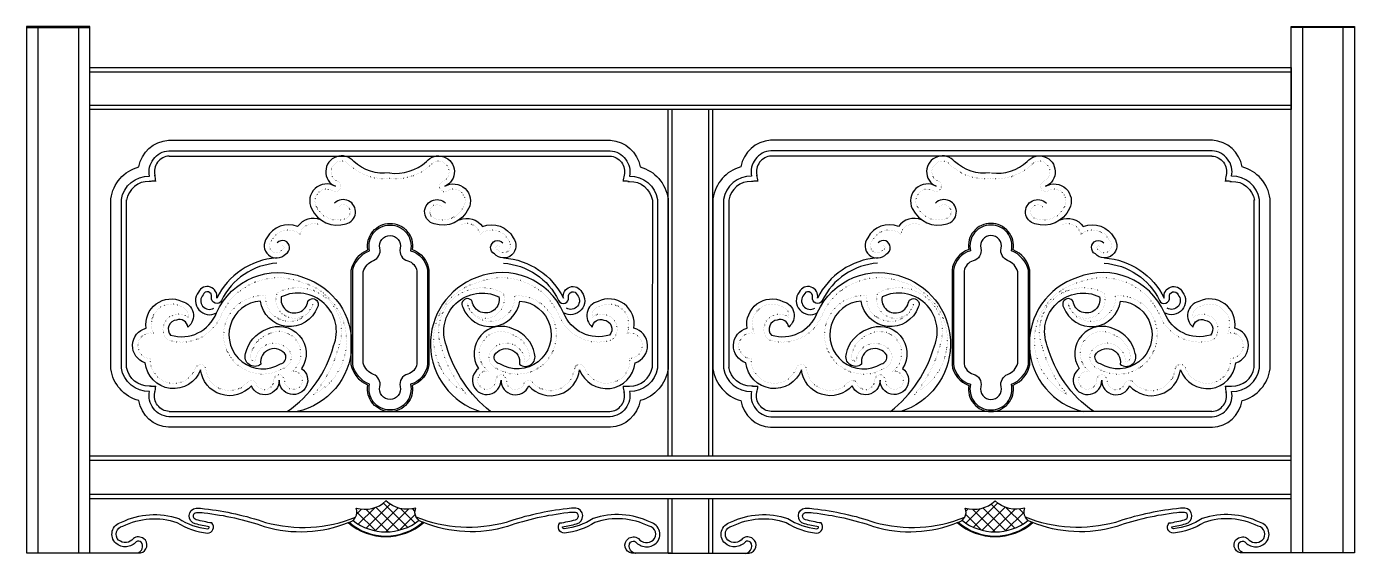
# Model space of a CAD drawing. Extents: x 142 to 2662, y 3588 to 4588.
import ezdxf

# ---------------------------------------------------------------- set-up
doc = ezdxf.new("R2010")
doc.units = 0
doc.header["$LTSCALE"] = 0.85
doc.header["$MEASUREMENT"] = 0
doc.linetypes.add('DOT2', pattern=[3.175, 0, -3.175])
doc.layers.get('0').update_dxf_attribs({"color": 3, "linetype": 'CONTINUOUS'})
for name, color, linetype in [('3', 3, 'CONTINUOUS'), ('4', 4, 'CONTINUOUS'), ('7', 7, 'CONTINUOUS')]:
    doc.layers.add(name, color=color, linetype=linetype)

msp = doc.modelspace()

# ---------------------------------------------------------------- hatches: boundary and pattern name
h = msp.add_hatch()
h.set_pattern_fill('ANSI37', color=256, scale=5, style=0)
h.set_pattern_definition([(45, (23209.837, 28259.69), (-11.22532, 11.22532), []), (135, (23209.837, 28259.69), (-11.22532, -11.22532), [])])
h.paths.add_polyline_path([(886.7, 3650.8, -0.329178), (880.5, 3674.1, -0.266248), (824, 3687.6, -0.266248), (767.4, 3674.1, -0.329178), (761.3, 3650.8, 0.350263)])
h = msp.add_hatch()
h.set_pattern_fill('ANSI37', color=256, scale=5, style=0)
h.set_pattern_definition([(135, (-20405.801, 28259.69), (11.22532, 11.22532), []), (45, (-20405.801, 28259.69), (11.22532, -11.22532), [])])
h.paths.add_polyline_path([(2042.8, 3650.8, -0.329178), (2036.6, 3674.1, -0.266248), (1980.1, 3687.6, -0.266248), (1923.5, 3674.1, -0.329178), (1917.3, 3650.8, 0.350263)])

# ---------------------------------------------------------------- linework, layer by layer
at = {"layer": '3'}
for p, q in [((262, 4502.6), (2542, 4502.6)), ((2542, 4438.6), (262, 4438.6)), ((1367.4, 3772.4), (1367.4, 4430.6)), ((1436.6, 3772.4), (1436.6, 4430.6)), ((412.7, 4342.5), (1249.1, 4342.4)), ((2391.3, 4342.5), (1555, 4342.4)), ((332, 3940.7), (332, 4259.2)), ((2472, 3940.7), (2472, 4259.2)), ((1329.6, 4258.5), (1329.4, 3940.7)), ((1474.5, 4258.5), (1474.6, 3940.7)), ((412.7, 3857.4), (1248.8, 3857.4)), ((2391.3, 3857.4), (1555.3, 3857.4)), ((2542, 3764.4), (262, 3764.4)), ((262, 3700.4), (2542, 3700.4)), ((1367.4, 3588.3), (1367.4, 3692.4)), ((1436.6, 3588.3), (1436.6, 3692.4))]:
    msp.add_line(p, q, dxfattribs=at)
for points in [[(412.7, 4342.5, 0.45793), (385.2, 4306.2, 0.005167), (385.5, 4304.6, -0.039759)], [(1248.8, 4342.5, -0.45793), (1276.3, 4306.2, -0.005167), (1275.9, 4304.6, 0.039759)], [(1555.3, 4342.5, 0.45793), (1527.8, 4306.2, 0.005167), (1528.1, 4304.6)], [(2391.3, 4342.5, -0.45793), (2418.8, 4306.2, -0.005167), (2418.5, 4304.6)], [(378.3, 4294.4, -0.038025), (375, 4294.3, 0.375435), (331.9, 4258.5)], [(1283.2, 4294.4, 0.038025), (1286.5, 4294.3, -0.375435), (1329.6, 4258.5)], [(1520.8, 4294.4, -0.038025), (1517.6, 4294.3, 0.375435), (1474.5, 4258.5)], [(2425.8, 4294.4, 0.038025), (2429, 4294.3, -0.375435), (2472.1, 4258.5)], [(905.7, 4054.2), (905.7, 3946.3, -0.292486), (874.1, 3907.1, -0.464853), (831.8, 3857.4, -0.466803), (789.6, 3907.4, -0.237532), (757.9, 3946.1), (757.9, 4125.8, -0.237532), (789.6, 4164.5, -0.466803), (831.8, 4214.5, -0.464853), (874.1, 4164.8, -0.292486), (905.7, 4125.6), (905.7, 4036)], [(1898.3, 4054.2), (1898.3, 3946.3, 0.292486), (1930, 3907.1, 0.464853), (1972.2, 3857.4, 0.466803), (2014.5, 3907.4, 0.237532), (2046.2, 3946.1), (2046.2, 4125.8, 0.237532), (2014.5, 4164.5, 0.466803), (1972.2, 4214.5, 0.464853), (1930, 4164.8, 0.292486), (1898.3, 4125.6), (1898.3, 4036)], [(616.9, 4139.1, 0.268559), (512, 4068.2, -0.880433), (493.2, 4074.5, 0.933327), (476.9, 4079, 0.857427), (497.4, 4053.5, 0.857427)], [(1046.9, 4139.1, -0.268559), (1151.8, 4068.2, 0.880433), (1170.6, 4074.5, -0.933327), (1186.9, 4079, -0.857427), (1166.4, 4053.5, -0.857427)], [(1757.1, 4139.1, 0.268559), (1652.2, 4068.2, -0.880433), (1633.4, 4074.5, 0.933327), (1617.1, 4079, 0.857427), (1637.7, 4053.5)], [(2187.1, 4139.1, -0.268559), (2292, 4068.2, 0.880433), (2310.8, 4074.5, -0.933327), (2327.2, 4079, -0.857427), (2306.6, 4053.5)], [(378.3, 3905.5, 0.038025), (375, 3905.6, -0.370502), (332, 3940.7, -0.370502)], [(1283.2, 3905.5, -0.038025), (1286.5, 3905.6, 0.375435), (1329.6, 3941.4)], [(1520.8, 3905.5, 0.038025), (1517.6, 3905.6, -0.375435), (1474.5, 3941.4)], [(2425.8, 3905.5, -0.038025), (2429, 3905.6, 0.370502), (2472, 3940.7)], [(412.7, 3857.4, -0.45793), (385.2, 3893.7, -0.005167), (385.5, 3895.3, 0.039759)], [(1248.8, 3857.4, 0.45793), (1276.3, 3893.7, 0.005167), (1275.9, 3895.3, -0.039759)], [(1555.3, 3857.4, -0.45793), (1527.8, 3893.7, -0.005167), (1528.1, 3895.3)], [(2391.3, 3857.4, 0.45793), (2418.8, 3893.7, 0.005167), (2418.5, 3895.3)], [(351.6, 3589.1, 0.57809), (359.6, 3609.6, 0.296968), (350.2, 3610.3, -0.422786), (311.4, 3607.3, -0.594309), (321.9, 3647.2, -0.196626), (430.7, 3654.3, 0.118651), (485.7, 3634.7, 0.443394), (488.8, 3638.5, -0.028872), (462.3, 3644.3, -0.836862), (463.7, 3674, -0.047783), (480, 3672.9, -0.054594), (595.5, 3647, 0.165695), (766.3, 3656.8, 0.171533)], [(1302.2, 3588.3, -0.697541), (1288.4, 3609.6, -0.294228), (1297.8, 3610.3, 0.422786), (1336.6, 3607.3, 0.594309), (1326.1, 3647.2, 0.196626), (1217.2, 3654.3, -0.118651), (1162.3, 3634.7, -0.443394), (1159.1, 3638.5, 0.028872), (1185.7, 3644.3, 0.836862), (1184.3, 3674, 0.047783), (1168, 3672.9, 0.054594), (1052.4, 3647, -0.165695), (881.7, 3656.8, -0.171533)], [(1501.8, 3588.3, 0.697541), (1515.6, 3609.6, 0.294228), (1506.2, 3610.3, -0.422786), (1467.5, 3607.3, -0.594309), (1478, 3647.2, -0.196626), (1586.8, 3654.3, 0.118651), (1641.7, 3634.7, 0.443394), (1644.9, 3638.5, -0.028872), (1618.4, 3644.3, -0.836862), (1619.8, 3674, -0.047783), (1636, 3672.9, -0.054594), (1751.6, 3647, 0.165695), (1922.4, 3656.8, 0.171533)], [(2452.5, 3589.1, -0.57809), (2444.4, 3609.6, -0.296968), (2453.9, 3610.3, 0.422786), (2492.6, 3607.3, 0.594309), (2482.1, 3647.2, 0.196626), (2373.3, 3654.3, -0.118651), (2318.4, 3634.7, -0.443394), (2315.2, 3638.5, 0.028872), (2341.7, 3644.3, 0.836862), (2340.3, 3674, 0.047783), (2324.1, 3672.9, 0.054594), (2208.5, 3647, -0.165695), (2037.7, 3656.8, -0.171533)]]:
    msp.add_lwpolyline(points, format="xyb", dxfattribs=at)
at = {"layer": '3', "linetype": 'DOT2'}
for points in [[(831.9, 4300.3, -0.218631), (755.7, 4325, 1.291634), (732, 4294.2, -1.066329), (723.1, 4276.4, 0.749752), (691.8, 4247, 0.380192), (745.9, 4223.3, 1.325836), (733.6, 4246, 1.325836)], [(831.9, 4300.3, 0.218631), (908.1, 4325, -1.291634), (931.8, 4294.2, 1.066329), (940.7, 4276.4, -0.749752), (972, 4247, -0.380192), (917.9, 4223.3, -1.325836), (930.2, 4246, -1.325836)], [(1972.1, 4300.3, -0.218631), (1896, 4325, 1.291634), (1872.3, 4294.2, -1.066329), (1863.3, 4276.4, 0.749752), (1832, 4247, 0.380192), (1886.1, 4223.3, 1.325836), (1873.8, 4246)], [(1972.1, 4300.3, 0.218631), (2048.3, 4325, -1.291634), (2072, 4294.2, 1.066329), (2081, 4276.4, -0.749752), (2112.2, 4247, -0.380192), (2058.2, 4223.3, -1.325836), (2070.4, 4246)], [(696.5, 4212.2, 0.458286), (661, 4194.3, 0.481244), (606.6, 4181.6, 1.087051), (627.8, 4164.9, 1.458631), (625, 4170.9, 1.458631)], [(967.3, 4212.2, -0.458286), (1002.8, 4194.3, -0.481244), (1057.2, 4181.6, -1.087051), (1036, 4164.9, -1.458631), (1038.8, 4170.9, -1.458631)], [(1836.7, 4212.2, 0.458286), (1801.2, 4194.3, 0.481244), (1746.8, 4181.6, 1.087051), (1768, 4164.9, 1.458631), (1765.2, 4170.9)], [(2107.6, 4212.2, -0.458286), (2143.1, 4194.3, -0.481244), (2197.4, 4181.6, -1.087051), (2176.3, 4164.9, -1.458631), (2179, 4170.9)], [(687.4, 3890, 0.109431), (734.3, 3979, 0.701836), (617.1, 4082, 1.05479), (685.2, 4061.7, -0.838839), (685.2, 4060.4, -0.875828), (595.3, 4077.2, 1.35038), (627.9, 3938.6, 0.411916), (643.4, 3968, 0.758113), (576.1, 3953.2, -0.599845), (567.5, 3964.6, -0.271509), (601.5, 4004.3, -0.933876), (645.3, 3933.6, -2.800121), (631.4, 3916.9, 1.014477), (611.4, 3916.9, -0.828873), (578, 3909.9, 0.554335), (561.3, 3912.7, -0.650437), (482.2, 3937.9, 0.793453), (462.9, 3940.2, -0.867878), (376.9, 3958.3, -1.107332), (382.7, 4006, -0.725416), (434, 4057, -0.413834), (448.4, 4036.4, 0.250847), (424.1, 4040.8, 0.634802), (409.9, 3993.7, 0.401464), (511.7, 4041, -0.405631), (664.3, 4102.5, -0.686352), (687.4, 3890)], [(976.4, 3890, -0.109431), (929.5, 3979, -0.701836), (1046.7, 4082, -1.05479), (978.6, 4061.7, 0.838839), (978.6, 4060.4, 0.875828), (1068.5, 4077.2, -1.35038), (1035.9, 3938.6, -0.411916), (1020.4, 3968, -0.758113), (1087.7, 3953.2, 0.599845), (1096.3, 3964.6, 0.271509), (1062.3, 4004.3, 0.933876), (1018.5, 3933.6, 2.800121), (1032.4, 3916.9, -1.014477), (1052.4, 3916.9, 0.828873), (1085.8, 3909.9, -0.554335), (1102.5, 3912.7, 0.650437), (1181.6, 3937.9, -0.793453), (1200.9, 3940.2, 0.867878), (1286.9, 3958.3, 1.107332), (1281.1, 4006, 0.725416), (1229.8, 4057, 0.413834), (1215.4, 4036.4, -0.250847), (1239.7, 4040.8, -0.634802), (1253.9, 3993.7, -0.401464), (1152.1, 4041, 0.405631), (999.5, 4102.5, 0.654939), (966.2, 3898.4)], [(1827.6, 3890, 0.109431), (1874.5, 3979, 0.701836), (1757.3, 4082, 1.05479), (1825.4, 4061.7, -0.838839), (1825.5, 4060.4, -0.875828), (1735.6, 4077.2, 1.35038), (1768.2, 3938.6, 0.411916), (1783.6, 3968, 0.758113), (1716.4, 3953.2, -0.599845), (1707.7, 3964.6, -0.271509), (1741.8, 4004.3, -0.933876), (1785.6, 3933.6, -2.800121), (1771.7, 3916.9, 1.014477), (1751.7, 3916.9, -0.828873), (1718.3, 3909.9, 0.554335), (1701.6, 3912.7, -0.650437), (1622.5, 3937.9, 0.793453), (1603.1, 3940.2, -0.867878), (1517.1, 3958.3, -1.107332), (1523, 4006, -0.725416), (1574.2, 4057, -0.413834), (1588.6, 4036.4, 0.250847), (1564.4, 4040.8, 0.634802), (1550.2, 3993.7, 0.401464), (1651.9, 4041, -0.405631), (1804.6, 4102.5, -0.654939), (1837.8, 3898.4)], [(2116.6, 3890, -0.109431), (2069.7, 3979, -0.701836), (2186.9, 4082, -1.05479), (2118.9, 4061.7, 0.838839), (2118.8, 4060.4, 0.875828), (2208.7, 4077.2, -1.35038), (2176.1, 3938.6, -0.411916), (2160.7, 3968, -0.758113), (2227.9, 3953.2, 0.599845), (2236.6, 3964.6, 0.271509), (2202.5, 4004.3, 0.933876), (2158.7, 3933.6, 2.800121), (2172.6, 3916.9, -1.014477), (2192.6, 3916.9, 0.828873), (2226, 3909.9, -0.554335), (2242.7, 3912.7, 0.650437), (2321.8, 3937.9, -0.793453), (2341.1, 3940.2, 0.867878), (2427.2, 3958.3, 1.107332), (2421.3, 4006, 0.725416), (2370, 4057, 0.413834), (2355.7, 4036.4, -0.250847), (2379.9, 4040.8, -0.634802), (2394.1, 3993.7, -0.401464), (2292.3, 4041, 0.405631), (2139.7, 4102.5, 0.686352), (2116.6, 3890)]]:
    msp.add_lwpolyline(points, format="xyb", dxfattribs=at)
at = {"layer": '3'}
for centre, radius, start, end in [((384.8, 4046.3), 248.2, 89.4045, 91.7835), ((230.8, 4270.8), 158.4, 8.5726, 12.8902), ((1430.7, 4270.8), 158.4, 167.1098, 171.4274), ((1276.6, 4046.3), 248.2, 88.2165, 90.5955), ((1527.4, 4046.3), 248.2, 89.4045, 91.7835), ((1373.4, 4270.8), 158.4, 8.5726, 12.8902), ((2573.2, 4270.8), 158.4, 167.1098, 171.4274), ((2419.2, 4046.3), 248.2, 88.2165, 90.5955), ((384.8, 4153.6), 248.2, 268.2165, 270.5955), ((230.8, 3929), 158.4, 347.1098, 351.4274), ((1276.6, 4153.6), 248.2, 269.4045, 271.7835), ((1430.7, 3929), 158.4, 188.5726, 192.8902), ((1527.4, 4153.6), 248.2, 268.2165, 270.5955), ((1373.4, 3929), 158.4, 347.1098, 351.4274), ((2419.2, 4153.6), 248.2, 269.4045, 271.7835), ((2573.2, 3929), 158.4, 188.5726, 192.8902), ((824, 3727.5), 106.5, 229.0304, 310.9696), ((824, 3729.4), 100.5, 231.3931, 308.6069), ((1980.1, 3727.5), 106.5, 229.0304, 310.9696), ((1980.1, 3729.4), 100.5, 231.3931, 308.6069)]:
    msp.add_arc(centre, radius, start, end, dxfattribs=at)
at = {"layer": '4'}
msp.add_line((262, 3692.4), (2542, 3692.4), dxfattribs=at)
for points in [[(262, 4588.3), (142, 4588.3), (142, 3589.1), (262, 3589.1)], [(2542, 4588.3), (2662, 4588.3), (2662, 3589.1), (2542, 3589.1)]]:
    msp.add_lwpolyline(points, close=True, dxfattribs=at)
at = {"layer": '7'}
for p, q in [((142, 4586.7), (262, 4586.7)), ((163.7, 4586.7), (163.7, 3589.1)), ((240.3, 4586.7), (240.3, 3589.1)), ((2662, 4586.7), (2542, 4586.7)), ((2563.7, 4586.7), (2563.7, 3589.1)), ((2640.3, 4586.7), (2640.3, 3589.1)), ((1359.4, 3772.4), (1359.4, 4430.6)), ((1444.6, 3772.4), (1444.6, 4430.6)), ((2542, 3772.4), (262, 3772.4)), ((1359.4, 3588.3), (1359.4, 3692.4)), ((1444.6, 3588.3), (1444.6, 3692.4)), ((262, 3589.1), (358.4, 3589.1)), ((1364.4, 3588.3), (1290.4, 3588.3)), ((1359.4, 3588.3), (1444.6, 3588.3)), ((1439.6, 3588.3), (1513.6, 3588.3)), ((2542, 3589.1), (2445.6, 3589.1))]:
    msp.add_line(p, q, dxfattribs=at)
msp.add_lwpolyline([(262, 4510.6), (2542, 4510.6), (2542, 4430.6), (262, 4430.6)], close=True, dxfattribs=at)
for points in [[(1359.4, 4261.5), (1359.4, 3938.4, -0.303209), (1306.3, 3878.1, -0.352186), (1250.1, 3827.4), (411.4, 3827.4, -0.352186), (355.1, 3878.1, -0.303209), (302, 3938.4), (302, 4261.5, -0.303209), (355.1, 4321.7, -0.352186), (411.4, 4372.4), (1250.1, 4372.4, -0.352186), (1306.3, 4321.7, -0.303209)], [(1444.6, 4261.5), (1444.6, 3938.4, 0.303209), (1497.7, 3878.1, 0.352186), (1554, 3827.4), (2392.6, 3827.4, 0.352186), (2448.9, 3878.1, 0.303209), (2502, 3938.4), (2502, 4261.5, 0.303209), (2448.9, 4321.7, 0.352186), (2392.6, 4372.4), (1554, 4372.4, 0.352186), (1497.7, 4321.7, 0.303209)]]:
    msp.add_lwpolyline(points, format="xyb", close=True, dxfattribs=at)
for points in [[(1339.4, 4260), (1339.4, 3939.8, -0.376848), (1286.3, 3895.7, -0.452739), (1249.5, 3847.4), (412, 3847.4, -0.452739), (375.2, 3895.7, -0.376848), (322, 3939.8), (322, 4260, -0.376848), (375.2, 4304.1, -0.452739), (412, 4352.4), (1249.5, 4352.4, -0.452739), (1286.3, 4304.1, -0.376848), (1339.4, 4260)], [(830.7, 4310.3, -0.216434), (763, 4331.9, 1.271155), (728.1, 4285, 0.747297), (682.8, 4242.6, 0.376886), (748.5, 4213.7, 1.310405), (726.6, 4253.1)], [(830.7, 4310.3, 0.21947), (900.8, 4331.9, -1.271155), (935.7, 4285, -0.747297), (981, 4242.6, -0.376886), (915.3, 4213.7, -1.310405), (937.2, 4253.1)], [(1464.6, 4260), (1464.6, 3939.8, 0.376848), (1517.7, 3895.7, 0.452739), (1554.6, 3847.4), (2392, 3847.4, 0.452739), (2428.9, 3895.7, 0.376848), (2482, 3939.8), (2482, 4260, 0.376848), (2428.9, 4304.1, 0.452739), (2392, 4352.4), (1554.6, 4352.4, 0.452739), (1517.7, 4304.1, 0.376848), (1464.6, 4260)], [(1971, 4310.3, -0.216434), (1903.3, 4331.9, 1.271155), (1868.4, 4285, 0.747297), (1823, 4242.6, 0.376886), (1888.8, 4213.7, 1.310405), (1866.8, 4253.1)], [(1973.3, 4310.3, 0.216434), (2041, 4331.9, -1.271155), (2075.9, 4285, -0.747297), (2121.2, 4242.6, -0.376886), (2055.5, 4213.7, -1.310405), (2077.4, 4253.1)], [(700.3, 4221.4, 0.354568), (656.5, 4208.4, 0.391313), (598.2, 4187.2, 0.968659), (633.8, 4156.5, 1.175722), (617.8, 4177.9)], [(902.7, 4054.2), (902.7, 3946.5, -0.307931), (870.6, 3909.2, -0.485285), (831.8, 3860.4, -0.485285), (793, 3909.2, -0.247956), (760.9, 3946.5), (760.9, 4036), (760.9, 4125.5, -0.247956), (793, 4162.7, -0.485285), (831.8, 4211.5, -0.485285), (870.6, 4162.7, -0.307931), (902.7, 4125.5), (902.7, 4036)], [(963.5, 4221.4, -0.354568), (1007.3, 4208.4, -0.391313), (1065.6, 4187.2, -0.968659), (1030, 4156.5, -1.175722), (1046, 4177.9)], [(1840.5, 4221.4, 0.354568), (1796.8, 4208.4, 0.391313), (1738.4, 4187.2, 0.968659), (1774, 4156.5, 1.175722), (1758, 4177.9)], [(1901.3, 4054.2), (1901.3, 3946.5, 0.307931), (1933.4, 3909.2, 0.485285), (1972.2, 3860.4, 0.485285), (2011, 3909.2, 0.247956), (2043.2, 3946.5), (2043.2, 4036), (2043.2, 4125.5, 0.247956), (2011, 4162.7, 0.485285), (1972.2, 4211.5, 0.485285), (1933.4, 4162.7, 0.307931), (1901.3, 4125.5), (1901.3, 4036)], [(2103.7, 4221.4, -0.354568), (2147.5, 4208.4, -0.391313), (2205.8, 4187.2, -0.968659), (2170.3, 4156.5, -1.175722), (2186.2, 4177.9)], [(882.7, 4054.2), (882.7, 3947.8, -0.296734), (865.4, 3928.5, 0.405589), (851.1, 3904.6, -0.486733), (831.8, 3880.4, -0.486733), (812.5, 3904.6, 0.373533), (800.3, 3927.8, -0.231738), (780.9, 3949), (780.9, 4122.9, -0.231738), (800.3, 4144.1, 0.373533), (812.5, 4167.3, -0.486733), (831.8, 4191.5, -0.486733), (851.1, 4167.3, 0.405589), (865.4, 4143.4, -0.296734), (882.7, 4124.1), (882.7, 4036)], [(1921.3, 4054.2), (1921.3, 3947.8, 0.296734), (1938.6, 3928.5, -0.405589), (1952.9, 3904.6, 0.486733), (1972.2, 3880.4, 0.486733), (1991.6, 3904.6, -0.373533), (2003.8, 3927.8, 0.231738), (2023.2, 3949), (2023.2, 4122.9, 0.231738), (2003.8, 4144.1, -0.373533), (1991.6, 4167.3, 0.486733), (1972.2, 4191.5, 0.486733), (1952.9, 4167.3, -0.405589), (1938.6, 4143.4, 0.296734), (1921.3, 4124.1), (1921.3, 4036)], [(616.2, 4149, 0.268559), (503, 4072.6, 0.879435), (468.3, 4084.3, 0.827289), (502.5, 4044.8)], [(1047.6, 4149, -0.268559), (1160.8, 4072.6, -0.879435), (1195.5, 4084.3, -0.827289), (1161.3, 4044.8)], [(1756.4, 4149, 0.268559), (1643.2, 4072.6, 0.879435), (1608.5, 4084.3, 0.827289), (1642.7, 4044.8)], [(2187.8, 4149, -0.268559), (2301, 4072.6, -0.879435), (2335.8, 4084.3, -0.827289), (2301.6, 4044.8)], [(636.8, 3857.4, 0.176681), (724.8, 3982.2, 0.683909), (625.5, 4075.1, 1.029452), (675.9, 4066.4, -1.022394), (694, 4055.3, -0.78038), (585.8, 4067.2, 1.269458), (623.9, 3947.8, 0.413801), (634, 3964.2, 0.827431), (586.4, 3947.3, -0.764856), (557.8, 3967.4, -0.26356), (597.5, 4013.5, -0.770415), (664.1, 3938.9, -1.655047), (621.4, 3917, -0.828873), (568.8, 3906.1, -0.650437), (472.3, 3936.8, -0.797204), (367, 3949.9, -0.75807), (369.2, 4015.6, -0.60311), (437.3, 4066.5, -0.625667), (448.2, 4017.8, 0.490202), (426.5, 4031, 0.613658), (415.3, 4002.5, 0.393234), (502.5, 4044.8, -0.404599), (667.5, 4112, -0.765885), (655.5, 3857.4)], [(1022.6, 3857.4, -0.157755), (939, 3982.2, -0.683909), (1038.3, 4075.1, -1.029452), (987.9, 4066.4, 1.022394), (969.8, 4055.3, 0.78038), (1078, 4067.2, -1.269458), (1039.9, 3947.8, -0.413801), (1029.8, 3964.2, -0.827431), (1077.4, 3947.3, 0.764856), (1106, 3967.4, 0.26356), (1066.3, 4013.5, 0.770415), (999.7, 3938.9, 1.655047), (1042.4, 3917, 0.828873), (1095, 3906.1, 0.650437), (1191.5, 3936.8, 0.797204), (1296.8, 3949.9, 0.75807), (1294.6, 4015.6, 0.60311), (1226.5, 4066.5, 0.625667), (1215.6, 4017.8, -0.490202), (1237.3, 4031, -0.613658), (1248.5, 4002.5, -0.393234), (1161.3, 4044.8, 0.404599), (996.3, 4112, 0.716151), (1003.1, 3857.4)], [(1781.5, 3857.4, 0.157755), (1865, 3982.2, 0.683909), (1765.8, 4075.1, 1.029452), (1816.1, 4066.4, -1.022394), (1834.3, 4055.3, -0.78038), (1726, 4067.2, 1.269458), (1764.2, 3947.8, 0.413801), (1774.3, 3964.2, 0.827431), (1726.6, 3947.3, -0.764856), (1698.1, 3967.4, -0.26356), (1737.8, 4013.5, -0.770415), (1804.4, 3938.9, -1.655047), (1761.7, 3917, -0.828873), (1709, 3906.1, -0.650437), (1612.5, 3936.8, -0.797204), (1507.3, 3949.9, -0.75807), (1509.5, 4015.6, -0.60311), (1577.5, 4066.5, -0.625667), (1588.4, 4017.8, 0.490202), (1566.7, 4031, 0.613658), (1555.5, 4002.5, 0.393234), (1642.7, 4044.8, -0.404599), (1807.7, 4112, -0.716151), (1800.9, 3857.4)], [(2167.2, 3857.4, -0.176681), (2079.2, 3982.2, -0.683909), (2178.5, 4075.1, -1.029452), (2128.1, 4066.4, 1.022394), (2110, 4055.3, 0.78038), (2218.2, 4067.2, -1.269458), (2180.1, 3947.8, -0.413801), (2170, 3964.2, -0.827431), (2217.7, 3947.3, 0.764856), (2246.2, 3967.4, 0.26356), (2206.5, 4013.5, 0.770415), (2139.9, 3938.9, 1.655047), (2182.6, 3917, 0.828873), (2235.2, 3906.1, 0.650437), (2331.7, 3936.8, 0.797204), (2437, 3949.9, 0.75807), (2434.8, 4015.6, 0.60311), (2366.7, 4066.5, 0.625667), (2355.9, 4017.8, -0.490202), (2377.6, 4031, -0.613658), (2388.7, 4002.5, -0.393234), (2301.6, 4044.8, 0.404599), (2136.5, 4112, 0.765885), (2148.6, 3857.4)], [(752.2, 3646.7, 0.473621), (767.4, 3674.1, 0.266248), (824, 3687.6)], [(895.8, 3646.7, -0.473621), (880.5, 3674.1, -0.266248), (824, 3687.6)], [(1908.2, 3646.7, 0.473621), (1923.5, 3674.1, 0.266248), (1980.1, 3687.6)], [(2051.9, 3646.7, -0.473621), (2036.6, 3674.1, -0.266248), (1980.1, 3687.6)], [(358.4, 3589.1, 0.652145), (364.4, 3616, 0.326344), (344.7, 3616.4, -0.438604), (316.8, 3613.3, -0.608587), (324.6, 3639.6, -0.196491), (427.3, 3647, 0.117432), (485.2, 3626.7, 0.668623), (493.7, 3645.8, -0.033197), (464.2, 3652, -0.825839), (464.4, 3666, -0.046898), (478.9, 3665, -0.054764), (593.1, 3639.4, 0.171696), (754.1, 3647.1)], [(1290.4, 3588.3, -0.653191), (1283.6, 3616, -0.326344), (1303.2, 3616.4, 0.438604), (1331.2, 3613.3, 0.608587), (1323.4, 3639.6, 0.196491), (1220.7, 3647, -0.117432), (1162.8, 3626.7, -0.668623), (1154.2, 3645.8, 0.033197), (1183.7, 3652, 0.825839), (1183.6, 3666, 0.046898), (1169.1, 3665, 0.054764), (1054.9, 3639.4, -0.171696), (893.8, 3647.1)], [(1513.6, 3588.3, 0.653191), (1520.5, 3616, 0.326344), (1500.8, 3616.4, -0.438604), (1472.9, 3613.3, -0.608587), (1480.6, 3639.6, -0.196491), (1583.3, 3647, 0.117432), (1641.3, 3626.7, 0.668623), (1649.8, 3645.8, -0.033197), (1620.3, 3652, -0.825839), (1620.5, 3666, -0.046898), (1634.9, 3665, -0.054764), (1749.1, 3639.4, 0.171696), (1910.2, 3647.1)], [(2445.6, 3589.1, -0.652145), (2439.6, 3616, -0.326344), (2459.3, 3616.4, 0.438604), (2487.2, 3613.3, 0.608587), (2479.5, 3639.6, 0.196491), (2376.8, 3647, -0.117432), (2318.8, 3626.7, -0.668623), (2310.3, 3645.8, 0.033197), (2339.8, 3652, 0.825839), (2339.6, 3666, 0.046898), (2325.2, 3665, 0.054764), (2211, 3639.4, -0.171696), (2049.9, 3647.1)]]:
    msp.add_lwpolyline(points, format="xyb", dxfattribs=at)
for centre in [(824, 3729.4), (1980.1, 3729.4)]:
    msp.add_arc(centre, 109.5, 229.0304, 310.9696, dxfattribs=at)

doc.saveas('drawing.dxf')
